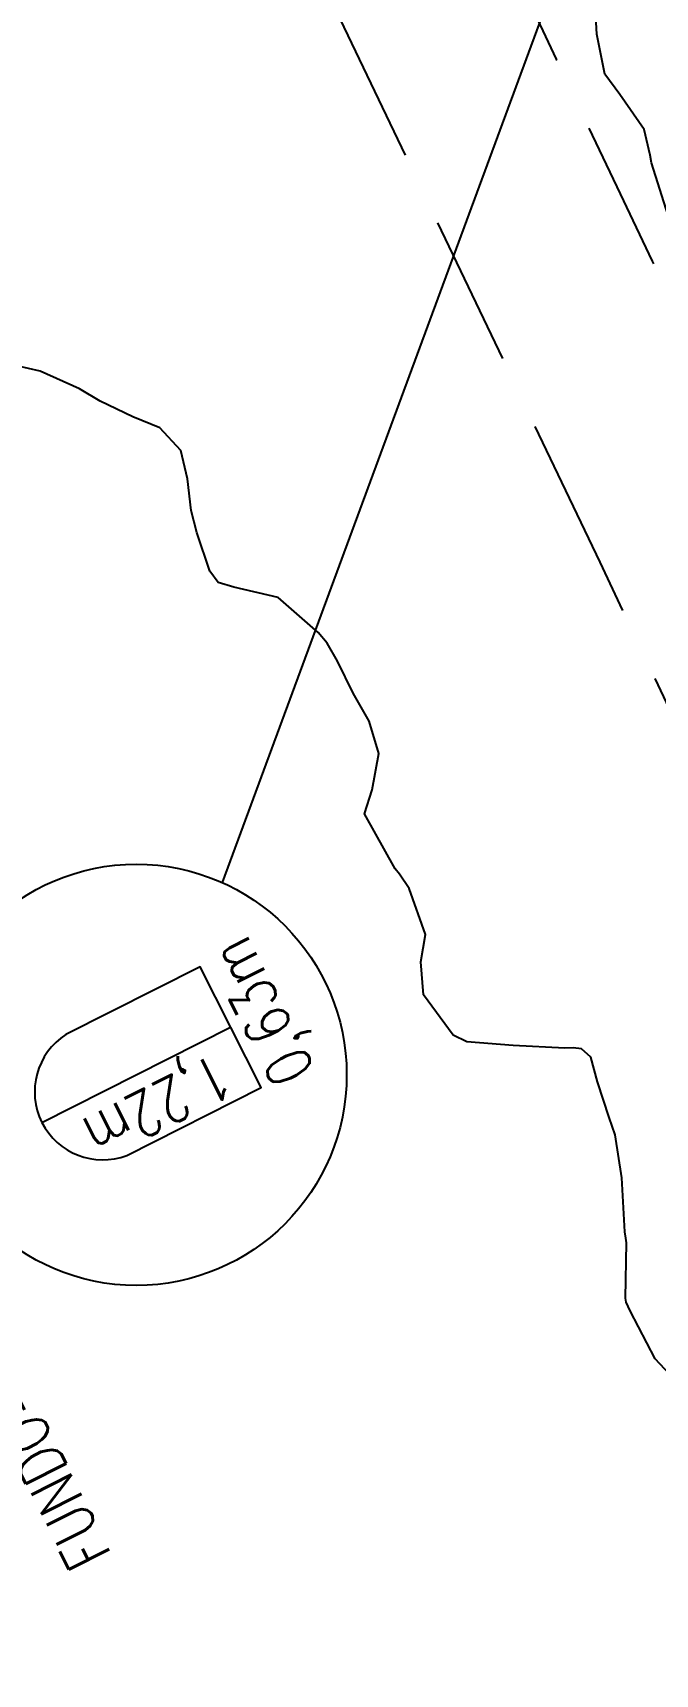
# Model space of a CAD drawing. Header units: metres. Extents: x 298520 to 308411, y 7433745 to 7450750.
# Drawn here: x 304892.8 to 304913.5, y 7438525.5 to 7438580.1 of the extents above; entities that cross this region are included whole.
import ezdxf

# ---------------------------------------------------------------- set-up
doc = ezdxf.new("R2010")
doc.units = ezdxf.units.M
doc.header["$LTSCALE"] = 10
doc.linetypes.add('CONTINUO', pattern=[0])
doc.linetypes.add('DASHED', pattern=[0.75, 0.5, -0.25])
for name, color, linetype in [('Curvas de Nivel 1m', 11, 'Continuous'), ('TEXTO', 45, 'Continuous'), ('Vias Secundárias', 230, 'DASHED')]:
    doc.layers.add(name, color=color, linetype=linetype)
doc.styles.add('ROMANS', font='romans', dxfattribs={"height": 0.2})

msp = doc.modelspace()

# ---------------------------------------------------------------- linework, layer by layer
at = {"layer": 'Curvas de Nivel 1m', "flags": 128}
for points, elevation in [([(304913.9, 7438574.002), (304913.346, 7438575.752), (304913.307, 7438576.008), (304913.106, 7438576.856), (304912.297, 7438578.022), (304911.794, 7438578.695), (304911.527, 7438580.034), (304911.429, 7438581.776)], 708), ([(304914.605, 7438534.789), (304913.466, 7438536.002), (304912.639, 7438537.594), (304912.508, 7438537.879), (304912.478, 7438538.012), (304912.51, 7438539.861), (304912.496, 7438540.013), (304912.46, 7438540.219), (304912.364, 7438542.015), (304912.135, 7438543.446), (304911.936, 7438544.022), (304911.55, 7438545.208), (304911.328, 7438546.031), (304911.017, 7438546.307), (304910.746, 7438546.337), (304910.463, 7438546.325), (304908.746, 7438546.417), (304907.205, 7438546.54), (304906.75, 7438546.756), (304905.763, 7438548.1), (304905.676, 7438549.199), (304905.825, 7438550.1), (304905.278, 7438551.633), (304904.956, 7438552.109), (304904.815, 7438552.285), (304903.799, 7438554.12), (304904.047, 7438554.916), (304904.276, 7438556.116), (304903.951, 7438557.196), (304903.418, 7438558.125), (304902.894, 7438559.191), (304902.556, 7438559.792), (304902.26, 7438560.14), (304900.92, 7438561.305), (304899.448, 7438561.652), (304898.927, 7438561.808), (304898.652, 7438562.184), (304898.221, 7438563.466), (304898.024, 7438564.194), (304897.909, 7438565.25), (304897.687, 7438566.193), (304896.99, 7438566.945), (304896.092, 7438567.312), (304894.999, 7438567.831), (304894.315, 7438568.237), (304893.009, 7438568.823), (304891.84, 7438569.096)], 707)]:
    msp.add_lwpolyline(points, dxfattribs=dict(at, elevation=elevation))
at = {"layer": 'TEXTO', "linetype": 'CONTINUO'}
for points in [[(304913.144, 7438589.969, 0), (304899.061, 7438551.83, 0)], [(304895.889, 7438542.763, 0), (304900.354, 7438545.014, 0), (304898.327, 7438549.032, 0), (304893.863, 7438546.781, 0)], [(304893.063, 7438543.858, 0), (304899.34, 7438547.023, 0)]]:
    msp.add_polyline3d(points, dxfattribs=at)
msp.add_circle((304896.202, 7438545.44), 7, dxfattribs=at)
msp.add_arc((304895.083, 7438544.876), 2.262, 122.6458, 290.8766, dxfattribs=at)
at = {"layer": 'Vias Secundárias'}
for points in [[(304834.006, 7438787.238, 0.047593), (304832.192, 7438772.441, 0.041165), (304833.2, 7438754.27, 0.038801), (304836.576, 7438738.827, 0.04254), (304844.832, 7438718.028, -0.01117), (304851.648, 7438703.569, 0.021184), (304864.56, 7438677.545, -0.027139), (304877.672, 7438650.306, 0.011409), (304891.603, 7438618.875, -0.001085), (304908.073, 7438583.696, 0.008839), (304925.457, 7438548.015, -0.023301), (304939.293, 7438517.399, 0.01605), (304955.561, 7438479.964, 0.010867), (304968.985, 7438453.126, 0.067417), (304985.967, 7438429.346, -0.012668), (305009.058, 7438403.514, -0.000119), (305034.171, 7438373.932, -0.003079)], [(305023.707, 7438378.768), (305008.419, 7438395.44), (304988.05, 7438417.691), (304974.7, 7438434.341), (304962.551, 7438451.654), (304954.814, 7438468.64), (304938.021, 7438506.622), (304911.641, 7438562.48), (304884.963, 7438618.189), (304868.148, 7438656.377), (304841.183, 7438711.335), (304834.769, 7438727.058, -0.031649), (304830.866, 7438738.678, -0.028047), (304827.708, 7438753.892, -0.038451), (304826.779, 7438766.832, -0.039309), (304828.079, 7438782.323, -0.008262)]]:
    msp.add_lwpolyline(points, format="xyb", dxfattribs=at)

# ---------------------------------------------------------------- texts
at = {"layer": 'TEXTO', "style": 'ROMANS', "width": 0.8}
for s, rotation, p in [('FUNDO=708,289 (SEÇÃO JUSANTE)', 116.7612, (304895.394, 7438529.49)), ('0,63m', 116.7612, (304902.172, 7438545.579)), ('1,22m', 206.7612, (304898.89, 7438546.207))]:
    msp.add_text(s, height=1.5, rotation=rotation, dxfattribs=at).set_placement(p)

doc.saveas('drawing.dxf')
